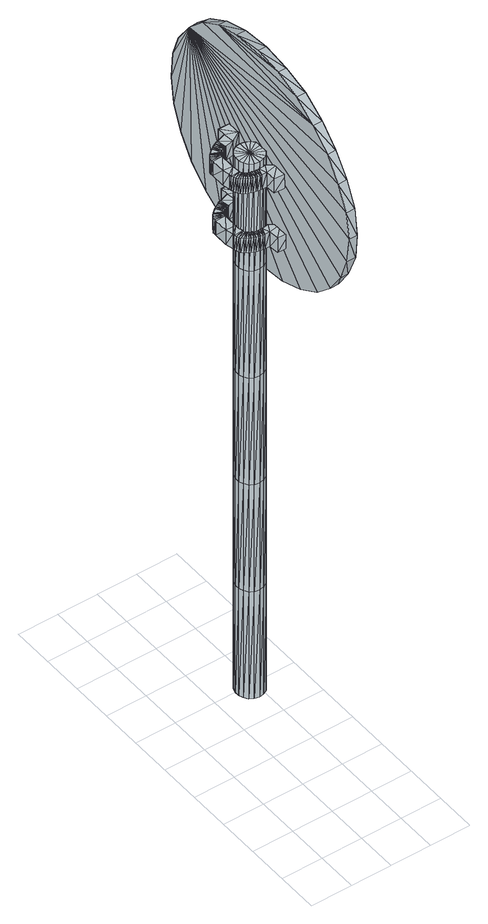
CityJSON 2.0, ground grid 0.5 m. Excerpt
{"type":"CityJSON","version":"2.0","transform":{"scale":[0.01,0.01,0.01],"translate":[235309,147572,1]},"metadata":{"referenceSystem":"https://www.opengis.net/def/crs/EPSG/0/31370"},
"CityObjects":{
"object1":{"type":"GenericCityObject","attributes":{"cluster":63,"mean_distance_to_centroid":0.312,"new_centroid_x":235309.47,"new_centroid_y":147573.87,"mean_distance_to_camera":6.31,"H1":0,"H2":0,"Z_final":112.66,"cluster2":-1,"proj_x":235310.22,"proj_y":147571.77,"id_line":52631,"bearing_l":250.15,"distance":2.23,"orientation":"right","G_obj":250.15},"geometry":[{"type":"MultiSurface","lod":"2","boundaries":[[[0,1,2]],[[2,1,3]],[[3,1,4]],[[4,1,5]],[[5,1,6]],[[1,7,6]],[[1,8,7]],[[1,9,8]],[[1,10,9]],[[1,11,10]],[[1,12,11]],[[1,13,12]],[[1,14,13]],[[15,14,1]],[[16,15,1]],[[17,16,1]],[[18,17,1]],[[0,18,1]],[[19,20,0]],[[19,0,2]],[[21,19,2]],[[21,2,3]],[[21,3,22]],[[22,3,4]],[[22,4,23]],[[23,4,5]],[[23,5,24]],[[24,5,6]],[[24,6,25]],[[25,6,7]],[[25,7,26]],[[26,7,8]],[[26,8,27]],[[8,9,27]],[[27,9,28]],[[9,10,28]],[[10,29,28]],[[10,11,29]],[[11,30,29]],[[11,12,30]],[[30,12,31]],[[31,12,13]],[[31,13,32]],[[32,13,14]],[[32,14,33]],[[33,14,15]],[[33,15,34]],[[34,15,16]],[[34,16,35]],[[35,16,17]],[[36,35,17]],[[18,36,17]],[[20,36,18]],[[20,18,0]],[[37,38,20]],[[37,20,19]],[[39,37,19]],[[21,39,19]],[[39,21,40]],[[40,21,22]],[[40,22,41]],[[41,22,23]],[[41,23,42]],[[42,23,24]],[[42,24,43]],[[43,24,25]],[[43,25,44]],[[44,25,26]],[[26,45,44]],[[26,27,45]],[[27,46,45]],[[27,28,46]],[[28,47,46]],[[28,29,47]],[[47,29,48]],[[29,30,48]],[[48,30,49]],[[49,30,31]],[[49,31,50]],[[50,31,32]],[[50,32,51]],[[51,32,33]],[[51,33,52]],[[52,33,34]],[[52,34,53]],[[53,34,35]],[[54,53,35]],[[54,35,36]],[[38,54,36]],[[38,36,20]],[[55,56,38]],[[55,38,37]],[[57,55,37]],[[57,37,39]],[[57,39,58]],[[58,39,40]],[[58,40,59]],[[59,40,41]],[[59,41,60]],[[60,41,42]],[[60,42,61]],[[61,42,43]],[[61,43,62]],[[62,43,44]],[[44,63,62]],[[44,45,63]],[[45,64,63]],[[45,46,64]],[[46,65,64]],[[46,47,65]],[[47,66,65]],[[47,48,66]],[[66,48,67]],[[67,48,49]],[[67,49,68]],[[68,49,50]],[[68,50,69]],[[69,50,51]],[[69,51,70]],[[70,51,52]],[[70,52,71]],[[71,52,53]],[[72,71,53]],[[72,53,54]],[[56,72,54]],[[56,54,38]],[[73,74,56]],[[73,56,55]],[[75,73,55]],[[75,55,57]],[[75,57,76]],[[76,57,58]],[[76,58,77]],[[77,58,59]],[[77,59,78]],[[78,59,60]],[[78,60,79]],[[79,60,61]],[[79,61,80]],[[80,61,62]],[[62,81,80]],[[62,63,81]],[[63,82,81]],[[63,64,82]],[[64,83,82]],[[64,65,83]],[[65,84,83]],[[65,66,84]],[[84,66,85]],[[85,66,67]],[[85,67,86]],[[86,67,68]],[[86,68,87]],[[87,68,69]],[[87,69,88]],[[88,69,70]],[[88,70,89]],[[89,70,71]],[[90,89,71]],[[90,71,72]],[[74,90,72]],[[74,72,56]],[[91,92,74]],[[91,74,73]],[[93,91,73]],[[93,73,75]],[[93,75,94]],[[94,75,76]],[[94,76,95]],[[95,76,77]],[[95,77,96]],[[96,77,78]],[[96,78,97]],[[97,78,79]],[[97,79,98]],[[98,79,80]],[[80,99,98]],[[80,81,99]],[[81,100,99]],[[81,82,100]],[[82,101,100]],[[82,83,101]],[[83,102,101]],[[83,84,102]],[[102,84,103]],[[103,84,85]],[[103,85,104]],[[104,85,86]],[[104,86,105]],[[105,86,87]],[[105,87,106]],[[106,87,88]],[[106,88,107]],[[107,88,89]],[[108,107,89]],[[108,89,90]],[[92,108,90]],[[92,90,74]],[[92,91,109]],[[91,93,109]],[[93,94,109]],[[94,95,109]],[[95,96,109]],[[109,96,97]],[[109,97,98]],[[109,98,99]],[[109,99,100]],[[109,100,101]],[[109,101,102]],[[109,102,103]],[[109,103,104]],[[105,109,104]],[[106,109,105]],[[107,109,106]],[[108,109,107]],[[92,109,108]],[[110,111,112]],[[113,112,114]],[[115,112,113]],[[116,112,115]],[[117,112,116]],[[118,112,117]],[[119,112,118]],[[120,112,119]],[[121,112,120]],[[122,112,121]],[[122,123,112]],[[123,110,112]],[[111,124,112]],[[124,125,112]],[[125,126,112]],[[126,127,112]],[[127,128,112]],[[128,129,112]],[[129,130,112]],[[130,131,112]],[[112,131,132]],[[131,133,132]],[[131,134,133]],[[133,134,135]],[[133,135,136]],[[135,137,136]],[[133,136,138]],[[136,139,138]],[[136,137,139]],[[137,140,139]],[[137,135,140]],[[135,141,140]],[[135,134,141]],[[134,142,141]],[[134,131,142]],[[131,143,142]],[[131,130,143]],[[143,130,144]],[[144,130,129]],[[144,129,145]],[[145,129,128]],[[145,128,146]],[[146,127,147]],[[147,127,126]],[[147,126,148]],[[148,126,125]],[[148,125,149]],[[149,125,124]],[[150,149,124]],[[150,124,111]],[[151,150,111]],[[151,111,110]],[[152,151,110]],[[152,110,123]],[[146,128,127]],[[153,123,122]],[[154,153,122]],[[154,122,121]],[[155,154,121]],[[155,121,120]],[[156,155,120]],[[156,120,119]],[[157,156,119]],[[157,119,118]],[[157,118,158]],[[158,118,117]],[[158,117,159]],[[153,152,123]],[[159,117,116]],[[159,116,160]],[[160,116,115]],[[160,115,161]],[[161,115,113]],[[161,113,162]],[[162,113,114]],[[162,114,163]],[[163,114,112]],[[163,112,164]],[[164,112,132]],[[132,165,164]],[[132,133,165]],[[133,138,165]],[[138,139,140]],[[161,162,163]],[[160,161,163]],[[159,160,163]],[[158,159,163]],[[157,158,163]],[[156,157,163]],[[155,156,163]],[[154,155,163]],[[153,154,163]],[[153,163,152]],[[152,163,151]],[[151,163,150]],[[150,163,149]],[[149,163,148]],[[148,163,147]],[[147,163,146]],[[146,163,145]],[[145,163,144]],[[144,163,143]],[[143,163,142]],[[163,164,142]],[[142,164,165]],[[142,165,141]],[[165,140,141]],[[165,138,140]],[[166,167,168]],[[168,167,169]],[[170,168,169]],[[170,169,171]],[[170,171,172]],[[172,171,173]],[[172,173,174]],[[174,173,175]],[[174,175,176]],[[176,175,177]],[[176,177,178]],[[178,177,179]],[[178,179,180]],[[180,179,181]],[[180,181,182]],[[182,181,183]],[[182,183,184]],[[184,183,185]],[[184,185,186]],[[186,185,187]],[[186,187,188]],[[188,187,189]],[[188,189,190]],[[190,189,191]],[[192,190,191]],[[192,191,193]],[[194,192,193]],[[194,193,195]],[[196,194,195]],[[196,195,197]],[[198,196,197]],[[198,197,199]],[[200,198,199]],[[200,199,201]],[[202,200,201]],[[202,201,203]],[[204,202,203]],[[204,203,205]],[[206,204,205]],[[206,205,207]],[[208,206,207]],[[208,207,209]],[[210,208,209]],[[210,209,211]],[[212,210,211]],[[212,211,213]],[[214,212,213]],[[214,213,215]],[[216,214,215]],[[216,215,217]],[[216,217,218]],[[218,217,219]],[[218,219,220]],[[220,219,221]],[[220,221,222]],[[222,221,223]],[[222,223,224]],[[224,223,225]],[[224,225,226]],[[226,225,227]],[[226,227,228]],[[228,227,229]],[[228,229,230]],[[230,229,231]],[[230,231,232]],[[232,231,233]],[[232,233,234]],[[234,233,235]],[[234,235,236]],[[236,235,237]],[[238,236,237]],[[238,237,239]],[[238,239,240]],[[240,239,241]],[[241,242,240]],[[241,243,242]],[[242,243,244]],[[244,243,245]],[[244,245,246]],[[246,245,247]],[[246,247,248]],[[248,247,249]],[[248,249,250]],[[250,249,251]],[[250,251,252]],[[252,251,253]],[[252,253,254]],[[254,253,255]],[[254,255,256]],[[256,255,257]],[[256,257,258]],[[258,257,259]],[[258,259,260]],[[260,259,261]],[[260,261,262]],[[262,261,263]],[[262,263,264]],[[264,263,265]],[[264,265,266]],[[266,265,267]],[[267,268,266]],[[267,269,268]],[[269,270,268]],[[269,271,270]],[[271,272,270]],[[271,273,272]],[[273,274,272]],[[273,275,274]],[[275,276,274]],[[275,277,276]],[[277,278,276]],[[277,279,278]],[[279,280,278]],[[279,281,280]],[[281,282,280]],[[281,283,282]],[[283,284,282]],[[283,285,284]],[[285,286,284]],[[285,287,286]],[[287,288,286]],[[287,289,288]],[[288,289,290]],[[290,289,291]],[[290,291,292]],[[292,291,293]],[[292,293,294]],[[294,293,295]],[[294,295,296]],[[296,295,297]],[[296,297,298]],[[298,297,299]],[[298,299,300]],[[300,299,301]],[[300,301,302]],[[302,301,303]],[[302,303,304]],[[304,303,305]],[[304,305,306]],[[306,305,307]],[[306,307,308]],[[308,307,309]],[[308,309,310]],[[310,309,311]],[[311,166,310]],[[311,167,166]],[[169,167,311]],[[169,311,171]],[[171,311,309]],[[173,171,309]],[[173,309,307]],[[175,173,307]],[[175,307,305]],[[177,175,305]],[[177,305,303]],[[179,177,303]],[[179,303,301]],[[181,179,301]],[[181,301,299]],[[183,181,299]],[[183,299,297]],[[183,297,295]],[[185,183,295]],[[185,295,293]],[[187,185,293]],[[187,293,291]],[[189,187,291]],[[189,291,289]],[[189,289,287]],[[189,287,285]],[[191,189,285]],[[191,285,283]],[[193,191,283]],[[195,193,283]],[[195,283,281]],[[197,195,281]],[[199,197,281]],[[201,199,281]],[[201,281,279]],[[203,201,279]],[[205,203,279]],[[205,279,277]],[[205,277,207]],[[207,277,209]],[[209,277,275]],[[209,275,211]],[[211,275,273]],[[211,273,213]],[[213,273,271]],[[213,271,215]],[[215,271,269]],[[215,269,217]],[[217,269,219]],[[219,269,267]],[[219,267,221]],[[221,267,265]],[[221,265,223]],[[223,265,263]],[[223,263,225]],[[225,263,261]],[[225,261,227]],[[227,261,259]],[[227,259,229]],[[229,259,257]],[[229,257,255]],[[229,255,231]],[[231,255,253]],[[231,253,233]],[[233,253,251]],[[233,251,235]],[[251,249,235]],[[235,249,247]],[[235,247,237]],[[247,245,237]],[[237,245,243]],[[237,243,239]],[[239,243,241]],[[238,240,242]],[[168,310,166]],[[170,310,168]],[[170,308,310]],[[172,308,170]],[[172,306,308]],[[174,306,172]],[[174,304,306]],[[176,304,174]],[[176,302,304]],[[178,302,176]],[[178,300,302]],[[180,300,178]],[[180,298,300]],[[182,298,180]],[[182,296,298]],[[182,294,296]],[[184,294,182]],[[184,292,294]],[[186,292,184]],[[186,290,292]],[[188,290,186]],[[188,288,290]],[[188,286,288]],[[188,284,286]],[[190,284,188]],[[190,282,284]],[[192,282,190]],[[194,282,192]],[[194,280,282]],[[196,280,194]],[[198,280,196]],[[200,280,198]],[[200,278,280]],[[202,278,200]],[[204,278,202]],[[204,276,278]],[[204,206,276]],[[206,208,276]],[[208,274,276]],[[208,210,274]],[[210,272,274]],[[210,212,272]],[[212,270,272]],[[212,214,270]],[[214,268,270]],[[214,216,268]],[[216,218,268]],[[218,266,268]],[[218,220,266]],[[220,264,266]],[[220,222,264]],[[222,262,264]],[[222,224,262]],[[224,260,262]],[[224,226,260]],[[226,258,260]],[[226,228,258]],[[228,256,258]],[[228,254,256]],[[228,230,254]],[[230,252,254]],[[230,232,252]],[[232,250,252]],[[232,234,250]],[[250,234,248]],[[234,246,248]],[[234,236,246]],[[246,236,244]],[[236,242,244]],[[236,238,242]],[[312,313,314]],[[314,313,315]],[[316,314,315]],[[316,315,317]],[[316,317,318]],[[318,317,319]],[[318,319,320]],[[320,319,321]],[[320,321,322]],[[322,321,323]],[[322,323,324]],[[324,323,325]],[[324,325,326]],[[326,325,327]],[[326,327,328]],[[328,327,329]],[[328,329,330]],[[330,329,331]],[[330,331,332]],[[332,331,333]],[[332,333,334]],[[334,333,335]],[[334,335,336]],[[336,335,337]],[[338,336,337]],[[338,337,339]],[[340,338,339]],[[340,339,341]],[[342,340,341]],[[342,341,343]],[[344,342,343]],[[344,343,345]],[[346,344,345]],[[346,345,347]],[[348,346,347]],[[348,347,349]],[[350,348,349]],[[350,349,351]],[[352,350,351]],[[352,351,353]],[[354,352,353]],[[354,353,355]],[[356,354,355]],[[356,355,357]],[[358,356,357]],[[358,357,359]],[[360,358,359]],[[360,359,361]],[[362,360,361]],[[362,361,363]],[[362,363,364]],[[364,363,365]],[[364,365,366]],[[366,365,367]],[[366,367,368]],[[368,367,369]],[[368,369,370]],[[370,369,371]],[[370,371,372]],[[372,371,373]],[[372,373,374]],[[374,373,375]],[[374,375,376]],[[376,375,377]],[[376,377,378]],[[378,377,379]],[[378,379,380]],[[380,379,381]],[[380,381,382]],[[382,381,383]],[[384,382,383]],[[384,383,385]],[[384,385,386]],[[386,385,387]],[[387,388,386]],[[387,389,388]],[[388,389,390]],[[390,389,391]],[[390,391,392]],[[392,391,393]],[[392,393,394]],[[394,393,395]],[[394,395,396]],[[396,395,397]],[[396,397,398]],[[398,397,399]],[[398,399,400]],[[400,399,401]],[[400,401,402]],[[402,401,403]],[[402,403,404]],[[404,403,405]],[[404,405,406]],[[406,405,407]],[[406,407,408]],[[408,407,409]],[[408,409,410]],[[410,409,411]],[[410,411,412]],[[412,411,413]],[[413,414,412]],[[413,415,414]],[[415,416,414]],[[415,417,416]],[[417,418,416]],[[417,419,418]],[[419,420,418]],[[419,421,420]],[[421,422,420]],[[421,423,422]],[[423,424,422]],[[423,425,424]],[[425,426,424]],[[425,427,426]],[[427,428,426]],[[427,429,428]],[[429,430,428]],[[429,431,430]],[[431,432,430]],[[431,433,432]],[[433,434,432]],[[433,435,434]],[[434,435,436]],[[436,435,437]],[[436,437,438]],[[438,437,439]],[[438,439,440]],[[440,439,441]],[[440,441,442]],[[442,441,443]],[[442,443,444]],[[444,443,445]],[[444,445,446]],[[446,445,447]],[[446,447,448]],[[448,447,449]],[[448,449,450]],[[450,449,451]],[[450,451,452]],[[452,451,453]],[[452,453,454]],[[454,453,455]],[[454,455,456]],[[456,455,457]],[[457,312,456]],[[457,313,312]],[[315,313,457]],[[315,457,317]],[[317,457,455]],[[319,317,455]],[[319,455,453]],[[321,319,453]],[[321,453,451]],[[323,321,451]],[[323,451,449]],[[325,323,449]],[[325,449,447]],[[327,325,447]],[[327,447,445]],[[329,327,445]],[[329,445,443]],[[329,443,441]],[[331,329,441]],[[331,441,439]],[[333,331,439]],[[333,439,437]],[[335,333,437]],[[335,437,435]],[[335,435,433]],[[335,433,431]],[[337,335,431]],[[337,431,429]],[[339,337,429]],[[341,339,429]],[[341,429,427]],[[343,341,427]],[[345,343,427]],[[347,345,427]],[[347,427,425]],[[349,347,425]],[[351,349,425]],[[351,425,423]],[[351,423,353]],[[353,423,355]],[[355,423,421]],[[355,421,357]],[[357,421,419]],[[357,419,359]],[[359,419,417]],[[359,417,361]],[[361,417,415]],[[361,415,363]],[[363,415,365]],[[365,415,413]],[[365,413,367]],[[367,413,411]],[[367,411,369]],[[369,411,409]],[[369,409,371]],[[371,409,407]],[[371,407,373]],[[373,407,405]],[[373,405,375]],[[375,405,403]],[[375,403,401]],[[375,401,377]],[[377,401,399]],[[377,399,379]],[[379,399,397]],[[379,397,381]],[[397,395,381]],[[381,395,393]],[[381,393,383]],[[393,391,383]],[[383,391,389]],[[383,389,385]],[[385,389,387]],[[384,386,388]],[[314,456,312]],[[316,456,314]],[[316,454,456]],[[318,454,316]],[[318,452,454]],[[320,452,318]],[[320,450,452]],[[322,450,320]],[[322,448,450]],[[324,448,322]],[[324,446,448]],[[326,446,324]],[[326,444,446]],[[328,444,326]],[[328,442,444]],[[328,440,442]],[[330,440,328]],[[330,438,440]],[[332,438,330]],[[332,436,438]],[[334,436,332]],[[334,434,436]],[[334,432,434]],[[334,430,432]],[[336,430,334]],[[336,428,430]],[[338,428,336]],[[340,428,338]],[[340,426,428]],[[342,426,340]],[[344,426,342]],[[346,426,344]],[[346,424,426]],[[348,424,346]],[[350,424,348]],[[350,422,424]],[[350,352,422]],[[352,354,422]],[[354,420,422]],[[354,356,420]],[[356,418,420]],[[356,358,418]],[[358,416,418]],[[358,360,416]],[[360,414,416]],[[360,362,414]],[[362,364,414]],[[364,412,414]],[[364,366,412]],[[366,410,412]],[[366,368,410]],[[368,408,410]],[[368,370,408]],[[370,406,408]],[[370,372,406]],[[372,404,406]],[[372,374,404]],[[374,402,404]],[[374,400,402]],[[374,376,400]],[[376,398,400]],[[376,378,398]],[[378,396,398]],[[378,380,396]],[[396,380,394]],[[380,392,394]],[[380,382,392]],[[392,382,390]],[[382,388,390]],[[382,384,388]]]}]}
},
"vertices":[
[92,264,1],[92,247,1],[86,263,1],[81,260,1],[78,256,1],[76,250,1],[76,244,1],[78,239,1],[81,234,1],[86,231,1],[92,230,1],[98,231,1],[103,234,1],[107,239,1],[109,244,1],[109,250,1],[107,256,1],[103,260,1],[98,263,1],[86,263,150],[92,264,150],[81,260,150],[78,256,150],[76,250,150],[76,244,150],[78,239,150],[81,234,150],[86,231,150],[92,230,150],[98,231,150],[103,234,150],[107,239,150],[109,244,150],[109,250,150],[107,256,150],[103,260,150],[98,263,150],[86,263,299],[92,264,299],[81,260,299],[78,256,299],[76,250,299],[76,244,299],[78,239,299],[81,234,299],[86,231,299],[92,230,299],[98,231,299],[103,234,299],[107,239,299],[109,244,299],[109,250,299],[107,256,299],[103,260,299],[98,263,299],[86,263,448],[92,264,448],[81,260,448],[78,256,448],[76,250,448],[76,244,448],[78,239,448],[81,234,448],[86,231,448],[92,230,448],[98,231,448],[103,234,448],[107,239,448],[109,244,448],[109,250,448],[107,256,448],[103,260,448],[98,263,448],[86,263,597],[92,264,597],[81,260,597],[78,256,597],[76,250,597],[76,244,597],[78,239,597],[81,234,597],[86,231,597],[92,230,597],[98,231,597],[103,234,597],[107,239,597],[109,244,597],[109,250,597],[107,256,597],[103,260,597],[98,263,597],[86,263,746],[92,264,746],[81,260,746],[78,256,746],[76,250,746],[76,244,746],[78,239,746],[81,234,746],[86,231,746],[92,230,746],[98,231,746],[103,234,746],[107,239,746],[109,244,746],[109,250,746],[107,256,746],[103,260,746],[98,263,746],[92,247,746],[110,184,593],[110,156,610],[105,368,822],[106,397,763],[105,386,794],[107,401,728],[107,397,694],[108,386,662],[108,368,634],[109,345,610],[109,317,593],[110,285,581],[110,250,577],[110,216,581],[109,133,634],[109,115,662],[108,103,694],[108,99,728],[107,103,763],[106,115,794],[106,133,822],[105,156,846],[105,345,846],[105,317,864],[105,184,864],[105,216,875],[104,285,875],[105,250,879],[115,285,875],[115,250,879],[115,216,875],[116,184,864],[116,156,846],[116,133,823],[117,115,795],[118,103,763],[118,99,728],[119,103,694],[119,115,662],[120,133,634],[120,156,611],[120,184,593],[120,216,581],[120,250,577],[120,285,581],[120,317,593],[119,345,611],[119,368,634],[118,386,662],[118,397,694],[117,401,728],[116,397,763],[116,386,795],[116,368,823],[115,345,846],[115,317,864],[114,302,652],[114,302,632],[97,302,652],[97,302,632],[97,292,652],[97,292,632],[86,288,652],[86,288,632],[84,288,652],[84,288,632],[82,287,652],[82,287,632],[81,286,652],[81,286,632],[79,285,652],[79,285,632],[77,284,652],[77,284,632],[76,283,652],[76,283,632],[74,282,652],[74,282,632],[69,278,652],[69,278,632],[68,277,652],[68,277,632],[67,276,652],[67,276,632],[66,274,652],[66,274,632],[65,273,652],[65,273,632],[64,271,652],[64,271,632],[64,269,652],[64,269,632],[64,267,652],[64,267,632],[64,250,652],[64,250,632],[66,241,652],[66,241,632],[66,238,652],[66,238,632],[67,236,652],[67,236,632],[68,233,652],[68,233,632],[69,231,652],[69,231,632],[71,229,652],[71,229,632],[73,228,652],[73,228,632],[75,226,652],[75,226,632],[77,225,652],[77,225,632],[80,224,652],[80,224,632],[82,223,652],[82,223,632],[85,222,652],[85,222,632],[87,222,652],[87,222,632],[90,221,652],[90,221,632],[92,221,652],[92,221,632],[98,221,652],[98,221,632],[99,209,652],[99,209,632],[114,208,652],[114,208,632],[114,224,652],[114,224,632],[103,231,652],[103,231,632],[95,230,652],[95,230,632],[94,230,652],[94,230,632],[92,230,652],[92,230,632],[90,230,652],[90,230,632],[89,230,652],[89,230,632],[87,231,652],[87,231,632],[85,231,652],[85,231,632],[84,232,652],[84,232,632],[82,232,652],[82,232,632],[81,233,652],[81,233,632],[80,234,652],[80,234,632],[79,235,652],[79,235,632],[78,236,652],[78,236,632],[77,238,652],[77,238,632],[77,239,652],[77,239,632],[76,249,652],[76,249,632],[76,267,652],[76,267,632],[76,269,652],[76,269,632],[77,270,652],[77,270,632],[77,271,652],[77,271,632],[78,272,652],[78,272,632],[78,273,652],[78,273,632],[79,273,652],[79,273,632],[80,274,652],[80,274,632],[81,275,652],[81,275,632],[83,275,652],[83,275,632],[84,276,652],[84,276,632],[85,276,652],[85,276,632],[86,276,652],[86,276,632],[87,277,652],[87,277,632],[88,277,652],[88,277,632],[99,279,652],[99,279,632],[111,286,652],[111,286,632],[110,302,737],[110,302,717],[93,302,737],[93,302,717],[93,292,737],[93,292,717],[82,288,737],[82,288,717],[80,288,737],[80,288,717],[78,287,737],[78,287,717],[77,286,737],[77,286,717],[75,285,737],[75,285,717],[73,284,737],[73,284,717],[72,283,737],[72,283,717],[70,282,737],[70,282,717],[65,278,737],[65,278,717],[64,277,737],[64,277,717],[63,276,737],[63,276,717],[62,274,737],[62,274,717],[61,273,737],[61,273,717],[60,271,737],[60,271,717],[60,269,737],[60,269,717],[60,267,737],[60,267,717],[60,250,737],[60,250,717],[62,241,737],[62,241,717],[62,238,737],[62,238,717],[63,236,737],[63,236,717],[64,233,737],[64,233,717],[65,231,737],[65,231,717],[67,229,737],[67,229,717],[69,228,737],[69,228,717],[71,226,737],[71,226,717],[73,225,737],[73,225,717],[76,224,737],[76,224,717],[78,223,737],[78,223,717],[81,222,737],[81,222,717],[83,222,737],[83,222,717],[86,221,737],[86,221,717],[88,221,737],[88,221,717],[94,221,737],[94,221,717],[95,209,737],[95,209,717],[110,208,737],[110,208,717],[110,224,737],[110,224,717],[99,231,737],[99,231,717],[91,230,737],[91,230,717],[90,230,737],[90,230,717],[88,230,737],[88,230,717],[86,230,737],[86,230,717],[85,230,737],[85,230,717],[83,231,737],[83,231,717],[81,231,737],[81,231,717],[80,232,737],[80,232,717],[78,232,737],[78,232,717],[77,233,737],[77,233,717],[76,234,737],[76,234,717],[75,235,737],[75,235,717],[74,236,737],[74,236,717],[73,238,737],[73,238,717],[73,239,737],[73,239,717],[72,249,737],[72,249,717],[72,267,737],[72,267,717],[72,269,737],[72,269,717],[73,270,737],[73,270,717],[73,271,737],[73,271,717],[74,272,737],[74,272,717],[74,273,737],[74,273,717],[75,273,737],[75,273,717],[76,274,737],[76,274,717],[77,275,737],[77,275,717],[78,275,737],[78,275,717],[80,276,737],[80,276,717],[81,276,737],[81,276,717],[82,276,737],[82,276,717],[83,277,737],[83,277,717],[84,277,737],[84,277,717],[95,279,737],[95,279,717],[107,286,737],[107,286,717]
]}
